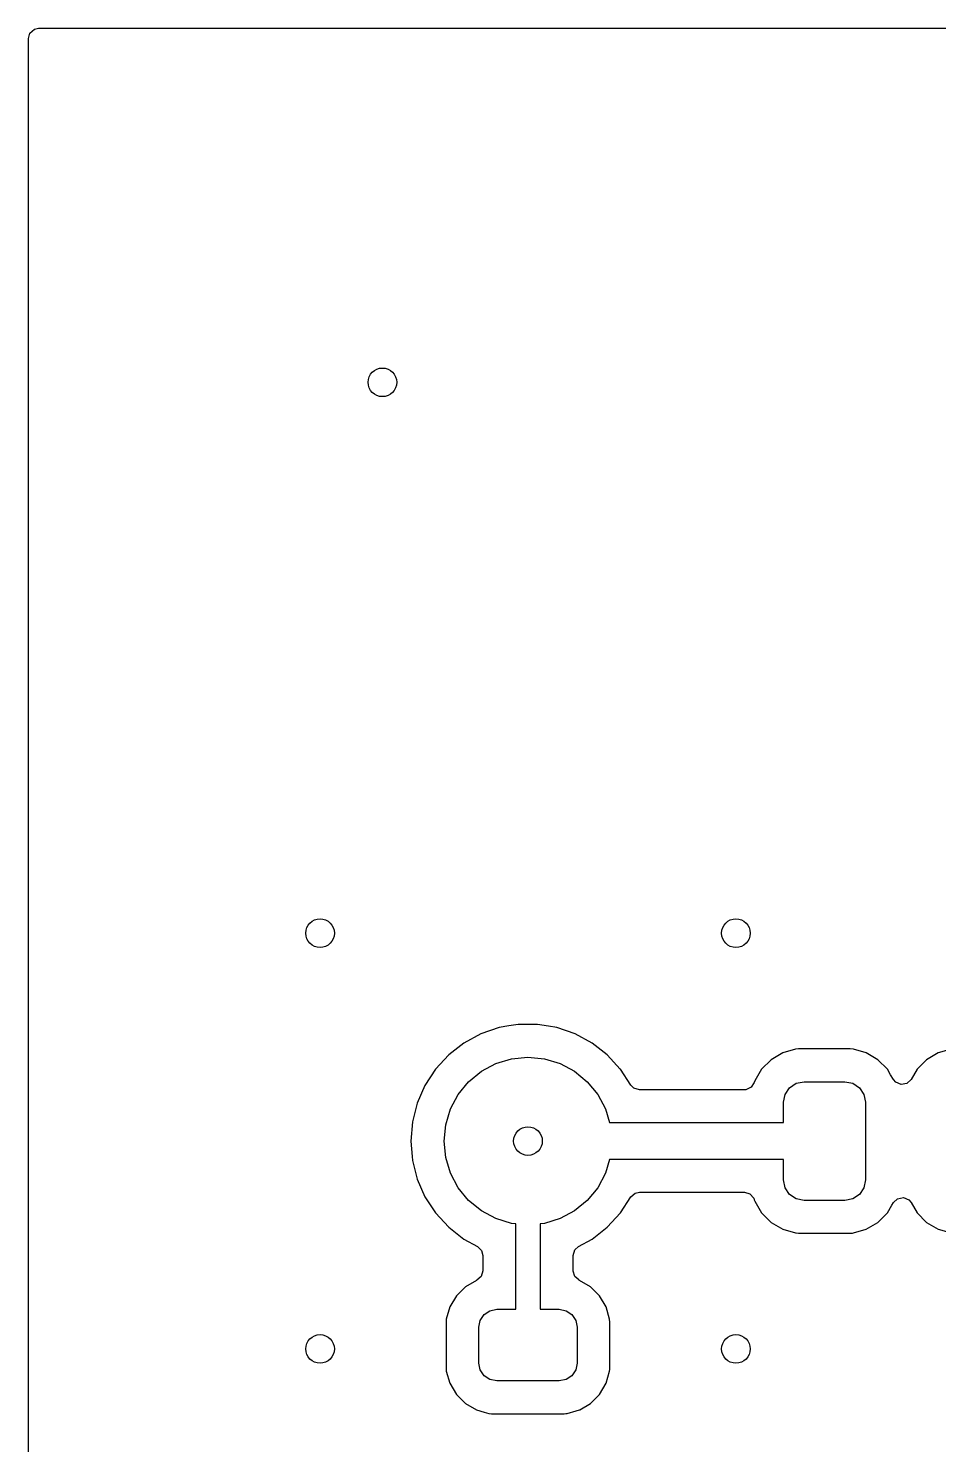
# Model space of a CAD drawing. Extents: x 0.23 to 2.57, y 0.23 to 1.77.
# Drawn here: x 0.23 to 0.668, y 1.089 to 1.77 of the extents above; entities that cross this region are included whole.
import ezdxf

# ---------------------------------------------------------------- set-up
doc = ezdxf.new("R2010")
doc.units = 0
doc.header["$MEASUREMENT"] = 0
doc.layers.add('BLACK', color=7, linetype='CONTINUOUS')

msp = doc.modelspace()

# ---------------------------------------------------------------- linework, layer by layer
at = {"layer": 'BLACK', "linetype": 'CONTINUOUS'}
for p, q in [((0.229705, 1.76533), (0.230492, 1.76802)), ((0.229705, 1.7126), (0.229705, 1.76533)), ((0.230492, 1.76802), (0.232605, 1.76985)), ((0.232605, 1.76985), (0.234665, 1.7703)), ((0.234665, 1.7703), (2.56533, 1.7703)), ((0.229705, 1.235), (0.229705, 1.7126)), ((0.456175, 1.28959), (0.447379, 1.28657)), ((0.456176, 1.28959), (0.456175, 1.28959)), ((0.460759, 1.29036), (0.456176, 1.28959)), ((0.46535, 1.29112), (0.460759, 1.29036)), ((0.47465, 1.29112), (0.46535, 1.29112)), ((0.479898, 1.29025), (0.47465, 1.29112)), ((0.483824, 1.28959), (0.479898, 1.29025)), ((0.483825, 1.28959), (0.483824, 1.28959)), ((0.492621, 1.28657), (0.483825, 1.28959)), ((0.439199, 1.28214), (0.431859, 1.27643)), ((0.447379, 1.28657), (0.439199, 1.28214)), ((0.439199, 1.28214), (0.439199, 1.28214)), ((0.447379, 1.28657), (0.447379, 1.28657)), ((0.500801, 1.28214), (0.492621, 1.28657)), ((0.492621, 1.28657), (0.492621, 1.28657)), ((0.508141, 1.27643), (0.500801, 1.28214)), ((0.500801, 1.28214), (0.500801, 1.28214)), ((0.431859, 1.27643), (0.42556, 1.26959)), ((0.454557, 1.27228), (0.462127, 1.27458)), ((0.462127, 1.27458), (0.47, 1.27535)), ((0.47, 1.27535), (0.477873, 1.27458)), ((0.477873, 1.27458), (0.485443, 1.27228)), ((0.514391, 1.26964), (0.508141, 1.27643)), ((0.592504, 1.27739), (0.586934, 1.2741)), ((0.598718, 1.2792), (0.592504, 1.27739)), ((0.600169, 1.27931), (0.598718, 1.2792)), ((0.598718, 1.2792), (0.598718, 1.2792)), ((0.60017, 1.27931), (0.600169, 1.27931)), ((0.625027, 1.27931), (0.60017, 1.27931)), ((0.626479, 1.2792), (0.625027, 1.27931)), ((0.625027, 1.27931), (0.625027, 1.27931)), ((0.632693, 1.27739), (0.626479, 1.2792)), ((0.638262, 1.2741), (0.632693, 1.27739)), ((0.667307, 1.27739), (0.661738, 1.2741)), ((0.673521, 1.2792), (0.667307, 1.27739)), ((0.42556, 1.26959), (0.420473, 1.2618)), ((0.42556, 1.26959), (0.42556, 1.26959)), ((0.441465, 1.26353), (0.44758, 1.26855)), ((0.44758, 1.26855), (0.454557, 1.27228)), ((0.485443, 1.27228), (0.49242, 1.26855)), ((0.49242, 1.26855), (0.498535, 1.26353)), ((0.51444, 1.26959), (0.514391, 1.26964)), ((0.519481, 1.26187), (0.51444, 1.26959)), ((0.51444, 1.26959), (0.51444, 1.26959)), ((0.582359, 1.26952), (0.579065, 1.26395)), ((0.586934, 1.2741), (0.582359, 1.26952)), ((0.582359, 1.26952), (0.582359, 1.26952)), ((0.586934, 1.2741), (0.586934, 1.2741)), ((0.638263, 1.2741), (0.638262, 1.2741)), ((0.642838, 1.26952), (0.638263, 1.2741)), ((0.644385, 1.26691), (0.642838, 1.26952)), ((0.642838, 1.26952), (0.642838, 1.26952)), ((0.642838, 1.26952), (0.642838, 1.26952)), ((0.657162, 1.26952), (0.65427, 1.26463)), ((0.661737, 1.2741), (0.657162, 1.26952)), ((0.657162, 1.26952), (0.657162, 1.26952)), ((0.661738, 1.2741), (0.661737, 1.2741)), ((0.420473, 1.2618), (0.416737, 1.25329)), ((0.436447, 1.25742), (0.441465, 1.26353)), ((0.498535, 1.26353), (0.503553, 1.25742)), ((0.520952, 1.26041), (0.519481, 1.26187)), ((0.577343, 1.26085), (0.574804, 1.25968)), ((0.578847, 1.2632), (0.577343, 1.26085)), ((0.579065, 1.26395), (0.578847, 1.2632)), ((0.579065, 1.26395), (0.579065, 1.26395)), ((0.579065, 1.26395), (0.579065, 1.26395)), ((0.593663, 1.25747), (0.595796, 1.26066)), ((0.595796, 1.26066), (0.598989, 1.26279)), ((0.598989, 1.26279), (0.602756, 1.26354)), ((0.602756, 1.26354), (0.622441, 1.26354)), ((0.622441, 1.26354), (0.626208, 1.26279)), ((0.626208, 1.26279), (0.629401, 1.26066)), ((0.629401, 1.26066), (0.631534, 1.25747)), ((0.64573, 1.26463), (0.644385, 1.26691)), ((0.646893, 1.26329), (0.64573, 1.26463)), ((0.649477, 1.26222), (0.646893, 1.26329)), ((0.652227, 1.26272), (0.649477, 1.26222)), ((0.65427, 1.26463), (0.652227, 1.26272)), ((0.432717, 1.25044), (0.436447, 1.25742)), ((0.503553, 1.25742), (0.507283, 1.25044)), ((0.523634, 1.25963), (0.520952, 1.26041)), ((0.574084, 1.25963), (0.523634, 1.25963)), ((0.574804, 1.25968), (0.574084, 1.25963)), ((0.592913, 1.2537), (0.593663, 1.25747)), ((0.592913, 1.24386), (0.592913, 1.2537)), ((0.631534, 1.25747), (0.632283, 1.2537)), ((0.632283, 1.2537), (0.632283, 1.2163)), ((0.416737, 1.25329), (0.414454, 1.24427)), ((0.416737, 1.25329), (0.416737, 1.25329)), ((0.430421, 1.24287), (0.432717, 1.25044)), ((0.507283, 1.25044), (0.50928, 1.24386)), ((0.414454, 1.24427), (0.413686, 1.235)), ((0.414454, 1.24427), (0.414454, 1.24427)), ((0.414454, 1.24427), (0.414454, 1.24427)), ((0.429646, 1.235), (0.430421, 1.24287)), ((0.50928, 1.24386), (0.592913, 1.24386)), ((0.229705, 0.688759), (0.229705, 1.235)), ((0.413686, 1.235), (0.414296, 1.22763)), ((0.430421, 1.22713), (0.429646, 1.235)), ((0.414296, 1.22763), (0.414454, 1.22573)), ((0.432717, 1.21956), (0.430421, 1.22713)), ((0.414454, 1.22573), (0.416737, 1.21671)), ((0.50928, 1.22614), (0.507283, 1.21956)), ((0.592913, 1.22614), (0.50928, 1.22614)), ((0.592913, 1.2163), (0.592913, 1.22614)), ((0.416737, 1.21671), (0.416737, 1.21671)), ((0.416737, 1.21671), (0.420473, 1.2082)), ((0.436447, 1.21258), (0.432717, 1.21956)), ((0.507283, 1.21956), (0.503553, 1.21258)), ((0.593663, 1.21253), (0.592913, 1.2163)), ((0.632283, 1.2163), (0.631534, 1.21253)), ((0.420473, 1.2082), (0.42556, 1.20041)), ((0.441465, 1.20647), (0.436447, 1.21258)), ((0.44758, 1.20145), (0.441465, 1.20647)), ((0.498535, 1.20647), (0.49242, 1.20145)), ((0.503553, 1.21258), (0.498535, 1.20647)), ((0.51444, 1.20041), (0.519481, 1.20813)), ((0.519481, 1.20813), (0.521607, 1.20994)), ((0.521607, 1.20994), (0.523634, 1.21037)), ((0.523634, 1.21037), (0.574084, 1.21037)), ((0.574084, 1.21037), (0.576766, 1.20959)), ((0.576766, 1.20959), (0.578596, 1.20747)), ((0.578596, 1.20747), (0.578847, 1.2068)), ((0.578847, 1.2068), (0.579065, 1.20605)), ((0.579065, 1.20605), (0.579065, 1.20605)), ((0.579065, 1.20605), (0.579065, 1.20605)), ((0.579065, 1.20605), (0.582359, 1.20048)), ((0.595796, 1.20934), (0.593663, 1.21253)), ((0.598989, 1.20721), (0.595796, 1.20934)), ((0.602756, 1.20646), (0.598989, 1.20721)), ((0.622441, 1.20646), (0.602756, 1.20646)), ((0.626208, 1.20721), (0.622441, 1.20646)), ((0.629401, 1.20934), (0.626208, 1.20721)), ((0.631534, 1.21253), (0.629401, 1.20934)), ((0.64573, 1.20537), (0.647773, 1.20728)), ((0.647773, 1.20728), (0.650523, 1.20778)), ((0.650523, 1.20778), (0.653107, 1.20671)), ((0.653107, 1.20671), (0.65427, 1.20537)), ((0.42556, 1.20041), (0.42556, 1.20041)), ((0.42556, 1.20041), (0.431859, 1.19357)), ((0.454557, 1.19772), (0.44758, 1.20145)), ((0.49242, 1.20145), (0.485443, 1.19772)), ((0.508141, 1.19357), (0.51444, 1.20041)), ((0.582359, 1.20048), (0.582359, 1.20048)), ((0.582359, 1.20048), (0.586934, 1.1959)), ((0.638262, 1.1959), (0.642838, 1.20048)), ((0.642838, 1.20048), (0.644976, 1.20409)), ((0.644976, 1.20409), (0.64573, 1.20537)), ((0.65427, 1.20537), (0.657162, 1.20048)), ((0.657162, 1.20048), (0.657162, 1.20048)), ((0.657162, 1.20048), (0.661737, 1.1959)), ((0.431859, 1.19357), (0.439199, 1.18786)), ((0.462127, 1.19542), (0.454557, 1.19772)), ((0.464094, 1.19523), (0.462127, 1.19542)), ((0.464094, 1.15406), (0.464094, 1.19523)), ((0.477873, 1.19542), (0.475906, 1.19523)), ((0.475906, 1.19523), (0.475906, 1.15406)), ((0.485443, 1.19772), (0.477873, 1.19542)), ((0.500801, 1.18786), (0.508141, 1.19357)), ((0.586934, 1.1959), (0.586934, 1.1959)), ((0.586934, 1.1959), (0.592504, 1.19261)), ((0.592504, 1.19261), (0.592504, 1.19261)), ((0.592504, 1.19261), (0.592504, 1.19261)), ((0.592504, 1.19261), (0.598718, 1.1908)), ((0.626479, 1.1908), (0.632693, 1.19261)), ((0.632693, 1.19261), (0.638262, 1.1959)), ((0.661737, 1.1959), (0.661738, 1.1959)), ((0.661738, 1.1959), (0.667307, 1.19261)), ((0.667307, 1.19261), (0.667307, 1.19261)), ((0.667307, 1.19261), (0.667307, 1.19261)), ((0.667307, 1.19261), (0.673521, 1.1908)), ((0.439199, 1.18786), (0.445727, 1.18432)), ((0.494273, 1.18432), (0.500801, 1.18786)), ((0.598718, 1.1908), (0.599008, 1.19078)), ((0.599008, 1.19078), (0.600169, 1.19069)), ((0.600169, 1.19069), (0.60017, 1.19069)), ((0.60017, 1.19069), (0.625027, 1.19069)), ((0.625027, 1.19069), (0.625995, 1.19077)), ((0.625995, 1.19077), (0.626479, 1.1908)), ((0.445727, 1.18432), (0.447711, 1.18235)), ((0.447711, 1.18235), (0.448327, 1.17996)), ((0.448327, 1.17996), (0.448327, 1.17259)), ((0.491673, 1.17996), (0.492461, 1.18264)), ((0.491673, 1.17259), (0.491673, 1.17996)), ((0.492461, 1.18264), (0.494273, 1.18432)), ((0.448327, 1.17259), (0.447539, 1.16991)), ((0.491674, 1.17249), (0.491673, 1.17259)), ((0.492515, 1.16983), (0.491674, 1.17249)), ((0.445231, 1.168), (0.439929, 1.16486)), ((0.445336, 1.16804), (0.445231, 1.168)), ((0.445427, 1.16808), (0.445336, 1.16804)), ((0.447539, 1.16991), (0.445427, 1.16808)), ((0.494509, 1.16817), (0.492515, 1.16983)), ((0.494501, 1.16815), (0.494509, 1.16817)), ((0.494594, 1.1681), (0.494501, 1.16815)), ((0.494664, 1.16804), (0.494594, 1.1681)), ((0.494769, 1.168), (0.494664, 1.16804)), ((0.500071, 1.16486), (0.494769, 1.168)), ((0.435573, 1.1605), (0.432437, 1.1552)), ((0.439929, 1.16486), (0.435573, 1.1605)), ((0.435573, 1.1605), (0.435573, 1.1605)), ((0.439929, 1.16486), (0.439929, 1.16486)), ((0.504427, 1.1605), (0.500071, 1.16486)), ((0.500071, 1.16486), (0.500071, 1.16486)), ((0.507563, 1.1552), (0.504427, 1.1605)), ((0.504427, 1.1605), (0.504427, 1.1605)), ((0.432437, 1.1552), (0.430719, 1.14929)), ((0.447034, 1.14874), (0.4489, 1.15153)), ((0.4489, 1.15153), (0.451694, 1.1534)), ((0.451694, 1.1534), (0.45499, 1.15406)), ((0.45499, 1.15406), (0.464094, 1.15406)), ((0.475906, 1.15406), (0.48501, 1.15406)), ((0.48501, 1.15406), (0.488306, 1.1534)), ((0.488306, 1.1534), (0.4911, 1.15153)), ((0.4911, 1.15153), (0.492966, 1.14874)), ((0.509281, 1.14929), (0.507563, 1.1552)), ((0.430719, 1.14929), (0.43061, 1.14791)), ((0.43061, 1.14791), (0.43061, 1.12576)), ((0.430719, 1.14929), (0.430719, 1.14929)), ((0.446378, 1.14544), (0.447034, 1.14874)), ((0.446378, 1.12822), (0.446378, 1.14544)), ((0.492966, 1.14874), (0.493622, 1.14544)), ((0.493622, 1.14544), (0.493622, 1.12822)), ((0.50939, 1.14791), (0.509281, 1.14929)), ((0.50939, 1.12576), (0.50939, 1.14791)), ((0.43061, 1.12576), (0.430719, 1.12437)), ((0.430719, 1.12437), (0.432437, 1.11846)), ((0.447034, 1.12492), (0.446378, 1.12822)), ((0.4489, 1.12213), (0.447034, 1.12492)), ((0.492966, 1.12492), (0.4911, 1.12213)), ((0.493622, 1.12822), (0.492966, 1.12492)), ((0.507562, 1.11846), (0.509281, 1.12437)), ((0.509281, 1.12437), (0.509335, 1.12507)), ((0.509335, 1.12507), (0.50939, 1.12576)), ((0.432437, 1.11846), (0.435573, 1.11316)), ((0.451694, 1.12026), (0.4489, 1.12213)), ((0.45499, 1.11961), (0.451694, 1.12026)), ((0.48501, 1.11961), (0.45499, 1.11961)), ((0.488306, 1.12026), (0.48501, 1.11961)), ((0.4911, 1.12213), (0.488306, 1.12026)), ((0.504427, 1.11316), (0.507562, 1.11846)), ((0.435573, 1.11316), (0.435573, 1.11316)), ((0.435573, 1.11316), (0.439929, 1.1088)), ((0.500071, 1.1088), (0.504427, 1.11316)), ((0.439929, 1.1088), (0.439929, 1.1088)), ((0.439929, 1.1088), (0.445231, 1.10567)), ((0.445231, 1.10567), (0.44895, 1.10459)), ((0.44895, 1.10459), (0.451146, 1.10395)), ((0.451146, 1.10395), (0.452528, 1.10384)), ((0.452528, 1.10384), (0.452528, 1.10384)), ((0.452528, 1.10384), (0.452528, 1.10384)), ((0.452528, 1.10384), (0.475824, 1.10384)), ((0.475824, 1.10384), (0.487472, 1.10384)), ((0.487472, 1.10384), (0.488163, 1.10389)), ((0.488163, 1.10389), (0.488854, 1.10395)), ((0.488854, 1.10395), (0.493107, 1.10518)), ((0.493107, 1.10518), (0.494769, 1.10567)), ((0.494769, 1.10567), (0.494915, 1.10575)), ((0.494915, 1.10575), (0.500071, 1.1088))]:
    msp.add_line(p, q, dxfattribs=at)
at = {"layer": 'BLACK'}
for centre in [(0.4, 1.6), (0.37, 1.335), (0.57, 1.335), (0.47, 1.235), (0.37, 1.135), (0.57, 1.135)]:
    msp.add_circle(centre, 0.00689, dxfattribs=at)

doc.saveas('drawing.dxf')
